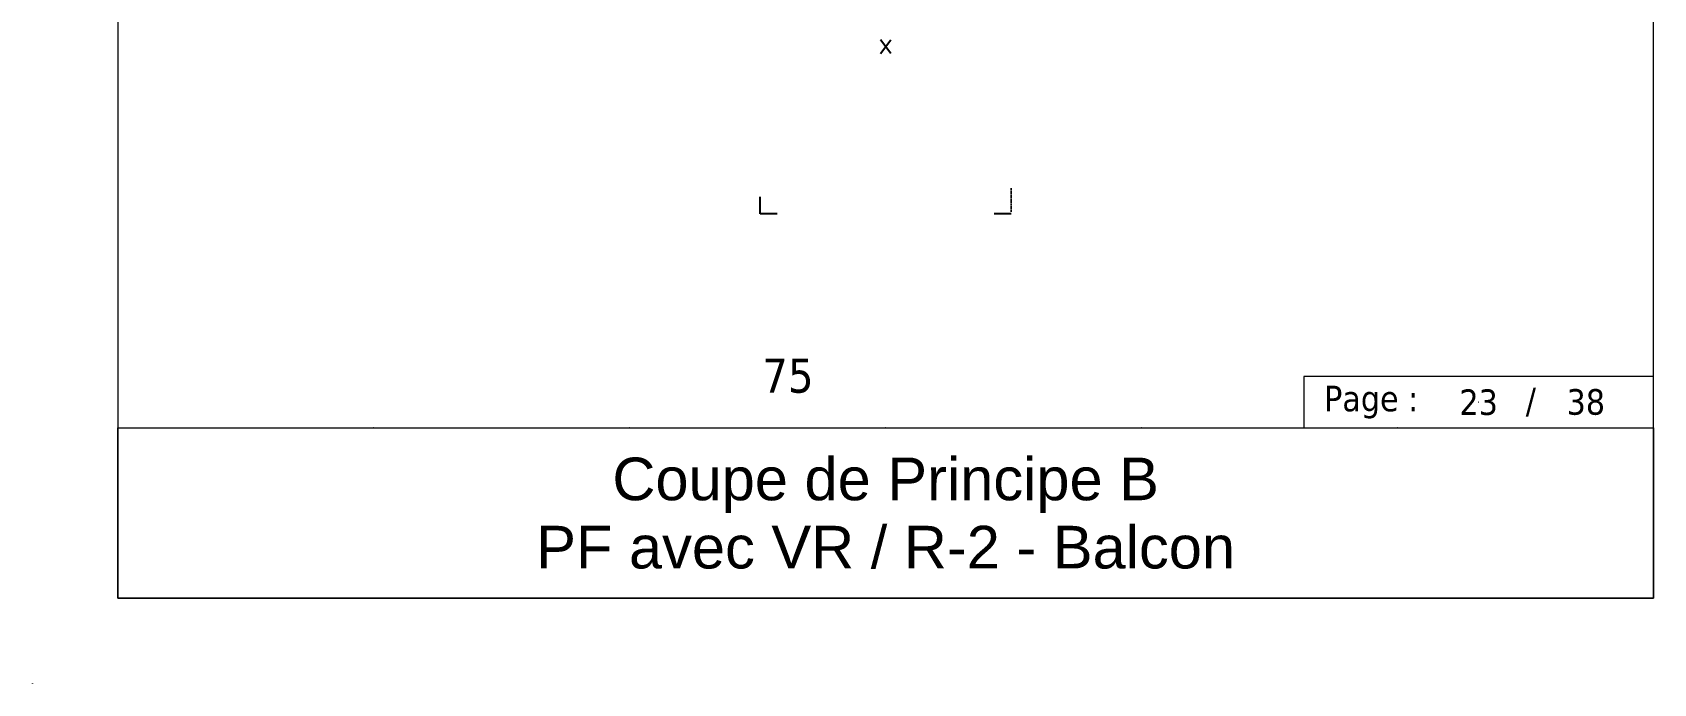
# Model space of a CAD drawing. Header units: millimetres. Extents: x -20000 to 230000, y -17405 to 25402.
# Drawn here: x 10000 to 19500, y -10000 to -6182 of the extents above; entities that cross this region are included whole.
import ezdxf
from ezdxf.enums import TextEntityAlignment as Align

# ---------------------------------------------------------------- set-up
doc = ezdxf.new("R2010")
doc.units = ezdxf.units.MM
doc.header["$PDMODE"] = 35
doc.header["$PDSIZE"] = 0.5
doc.linetypes.add('POINTILLE', pattern=[6.35, 0, -6.35])
doc.layers.get('0').update_dxf_attribs({"lineweight": 13})
doc.layers.get('Defpoints').update_dxf_attribs({"true_color": 0xc2a584})
for name, color, linetype, lineweight in [('0 - 1 (validé)', 3, 'Continuous', 13), ('1 - Cartouche', 7, 'Continuous', 13), ('1 - Texte', 7, 'Continuous', 13)]:
    doc.layers.add(name, color=color, linetype=linetype, lineweight=lineweight)
for name, color, linetype, lineweight, plot in [('0 - Trame', 1, 'Continuous', 0, False), ('Intouchable', 252, 'Continuous', 13, False), ('Non visible', 163, 'Continuous', 25, False)]:
    doc.layers.add(name, color=color, linetype=linetype, lineweight=lineweight, plot=plot)
doc.styles.get("Standard").update_dxf_attribs({"font": 'ARIALUNI.TTF'})
doc.styles.add('Texte Poralu', font='tahomabd.ttf')

# ---------------------------------------------------------------- blocks, each defined once
blk = doc.blocks.new('Cadre Coupe_Elev')
for p in [(2000, 1500), (3500, 1500), (5000, 1500), (6500, 1500), (8000, 1500), (2000, 500), (3500, 500), (5000, 500), (6500, 500), (8000, 500)]:
    blk.add_point(p)
at = {"layer": '0 - Trame'}
for points in [[(500, 500), (9500, 500), (9500, 9500), (500, 9500)], [(500, 1500), (9500, 1500), (9500, 500), (500, 500)]]:
    blk.add_lwpolyline(points, close=True, dxfattribs=at)
for p in [(0, 0), (10000, 0)]:
    blk.add_point(p, dxfattribs=at)
at = {"layer": 'Defpoints'}
for p in [(5000, 3733.5), (5000, 1200), (5000, 1000), (5000, 800)]:
    blk.add_point(p, dxfattribs=at)
at = {"color": 7}
blk.add_attdef('REPERE_1', text='', height=300, dxfattribs=at).set_placement((1000, 9000), align=Align.MIDDLE_CENTER)
at = {"layer": '1 - Texte', "color": 7}
for tag, p in [('DEFINITION1', (5000, 1200)), ('DEFINITION2', (5000, 800))]:
    blk.add_attdef(tag, text='', height=250, dxfattribs=at).set_placement(p, align=Align.MIDDLE_CENTER)
at = {"layer": 'Non visible', "style": 'Texte Poralu'}
for p in [(5447.1, 4905.8), (5447.1, 4605.8)]:
    blk.add_attdef('REPERE_2', text='', height=35, dxfattribs=at).set_placement(p, align=Align.MIDDLE_LEFT)
blk = doc.blocks.new('Cadre centrage dessin')
at = {"layer": 'Defpoints'}
for p, q in [((-682.5, 906.5), (-582.5, 906.5)), ((-682.5, 806.5), (-682.5, 906.5)), ((582.5, 906.5), (682.5, 906.5)), ((682.5, 906.5), (682.5, 806.5)), ((-30.1, -39.9), (30.1, 39.9)), ((30.1, -39.9), (-30.1, 39.9)), ((-682.5, -906.5), (-682.5, -806.5)), ((682.5, -806.5), (682.5, -906.5)), ((-582.5, -906.5), (-682.5, -906.5)), ((682.5, -906.5), (582.5, -906.5)), ((-735, -1016.5), (-635, -1016.5)), ((-735, -1116.5), (-735, -1016.5)), ((635, -1016.5), (735, -1016.5)), ((735, -1016.5), (735, -1116.5)), ((-30, -2036.5), (30, -1956.5)), ((30, -2036.5), (-30, -1956.5)), ((-735, -2976.5), (-735, -2876.5)), ((-635, -2976.5), (-735, -2976.5)), ((735, -2976.5), (635, -2976.5))]:
    blk.add_line(p, q, dxfattribs=at)
at = {"layer": 'Defpoints', "linetype": 'POINTILLE', "ltscale": 2}
for p, q in [((682.5, -906.5), (682.5, -906.5)), ((682.5, -906.5), (682.5, -906.5)), ((735, -2829.5), (735, -2829.5)), ((735, -2829.5), (735, -2976.5))]:
    blk.add_line(p, q, dxfattribs=at)
blk = doc.blocks.new('Cartouche - Total de page')
at = {"layer": '1 - Cartouche', "color": 0, "insert": (0, 0), "char_height": 5, "attachment_point": 5, "style": 'Texte Poralu'}
blk.add_mtext('38', dxfattribs=at)
blk = doc.blocks.new('Rep coupe')
at = {"style": 'Texte Poralu'}
blk.add_attdef('REPERE', text='', height=30, dxfattribs=at).set_placement((-5222.9, -3194.2), align=Align.MIDDLE_LEFT)

msp = doc.modelspace()

# ---------------------------------------------------------------- linework, layer by layer
at = {"layer": 'Intouchable'}
msp.add_lwpolyline([(17450, -8500), (19500, -8500), (19500, -8200), (17450, -8200)], close=True, dxfattribs=at)
msp.add_point((18475, -8350), dxfattribs=at)

# ---------------------------------------------------------------- block references
at = {"layer": '0 - 1 (validé)'}
msp.add_blockref('Cadre Coupe_Elev', (0, -10000), dxfattribs=at)
ref = msp.add_blockref('Cadre Coupe_Elev', (10000, -10000), dxfattribs=at)
ref.add_attrib('DEFINITION1', 'Coupe de Principe B', dxfattribs={"layer": '1 - Texte', "color": 7, "height": 250}).set_placement((15000, -8800), align=Align.MIDDLE_CENTER)
ref.add_attrib('DEFINITION2', 'PF avec VR / R-2 - Balcon', dxfattribs={"layer": '1 - Texte', "color": 7, "height": 250}).set_placement((15000, -9200), align=Align.MIDDLE_CENTER)
at = {"layer": 'Intouchable'}
msp.add_blockref('Cadre centrage dessin', (15000, -4270), dxfattribs=at)
at = {"layer": 'Intouchable', "xscale": 30, "yscale": 30, "zscale": 30}
msp.add_blockref('Cartouche - Total de page', (19102.9, -8350), dxfattribs=at)
at = {"layer": 'Non visible'}
ref = msp.add_blockref('Rep coupe', (19500, -9500), dxfattribs=at)
ref.add_attrib('REPERE', '75', dxfattribs={"layer": '0', "height": 200, "style": 'Texte Poralu'}).set_placement((14277.12, -8194.2), align=Align.MIDDLE_LEFT)
ref = msp.add_blockref('Rep coupe', (19500, -9500), dxfattribs=at)
ref.add_attrib('REPERE', '75', dxfattribs={"layer": '0', "height": 200, "style": 'Texte Poralu'}).set_placement((14277.12, -8194.2), align=Align.MIDDLE_LEFT)

# ---------------------------------------------------------------- texts
at = {"style": 'Texte Poralu'}
msp.add_attdef('23', text='', height=150, dxfattribs=at).set_placement((18475, -8350), align=Align.MIDDLE_CENTER)
at = {"layer": 'Intouchable', "char_height": 150, "style": 'Texte Poralu'}
for s, insert, attachment_point in [('Page : ', (17569.36, -8350), 4), ('/', (18780.84, -8350), 5)]:
    msp.add_mtext(s, dxfattribs=dict(at, insert=insert, attachment_point=attachment_point))

doc.saveas('drawing.dxf')
